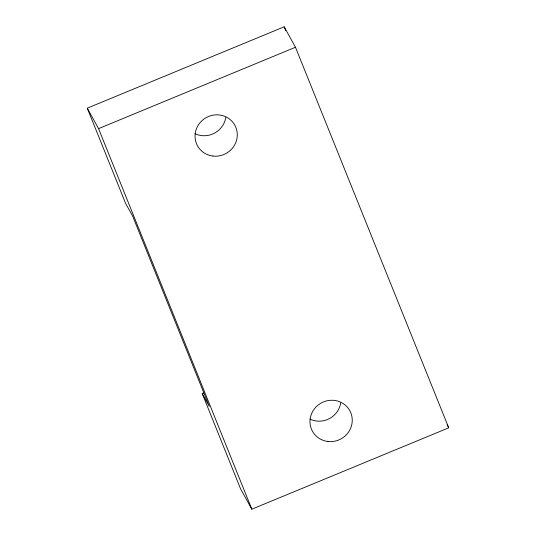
<?xml version="1.0" encoding="UTF-8"?>
<svg xmlns="http://www.w3.org/2000/svg" width="536" height="536" viewBox="0 0 536 536"><rect width="100%" height="100%" fill="white"/><g stroke="black" fill="none" stroke-linecap="round" stroke-linejoin="round"><path stroke-width="0.8" d="M202.213 393.605L209.268 406.389L132.64 216.102L125.578 203.325L87.267 108.178L284.18 26.8L295.47 47.248L448.733 427.822L251.82 509.2L240.53 488.752L202.213 393.605L203.76 392.968M87.267 108.178L98.557 128.633L295.47 47.248M447.125 424.901L448.733 427.822M284.18 26.8L285.735 30.666M98.557 128.633L251.82 509.2M225.763 117.525A21.319 20.502 -28.9 0 1 194.957 133.645M340.715 402.951A21.319 20.502 -28.9 0 1 309.909 419.072M212.96 156.063A21.319 20.502 -28.9 0 0 235.86 127.374A21.319 20.502 -28.9 0 0 199.687 123.106A21.319 20.502 -28.9 0 0 212.96 156.063M327.911 441.49A21.319 20.502 -28.9 0 0 350.812 412.8A21.319 20.502 -28.9 0 0 314.639 408.526A21.319 20.502 -28.9 0 0 327.911 441.49"/></g></svg>
